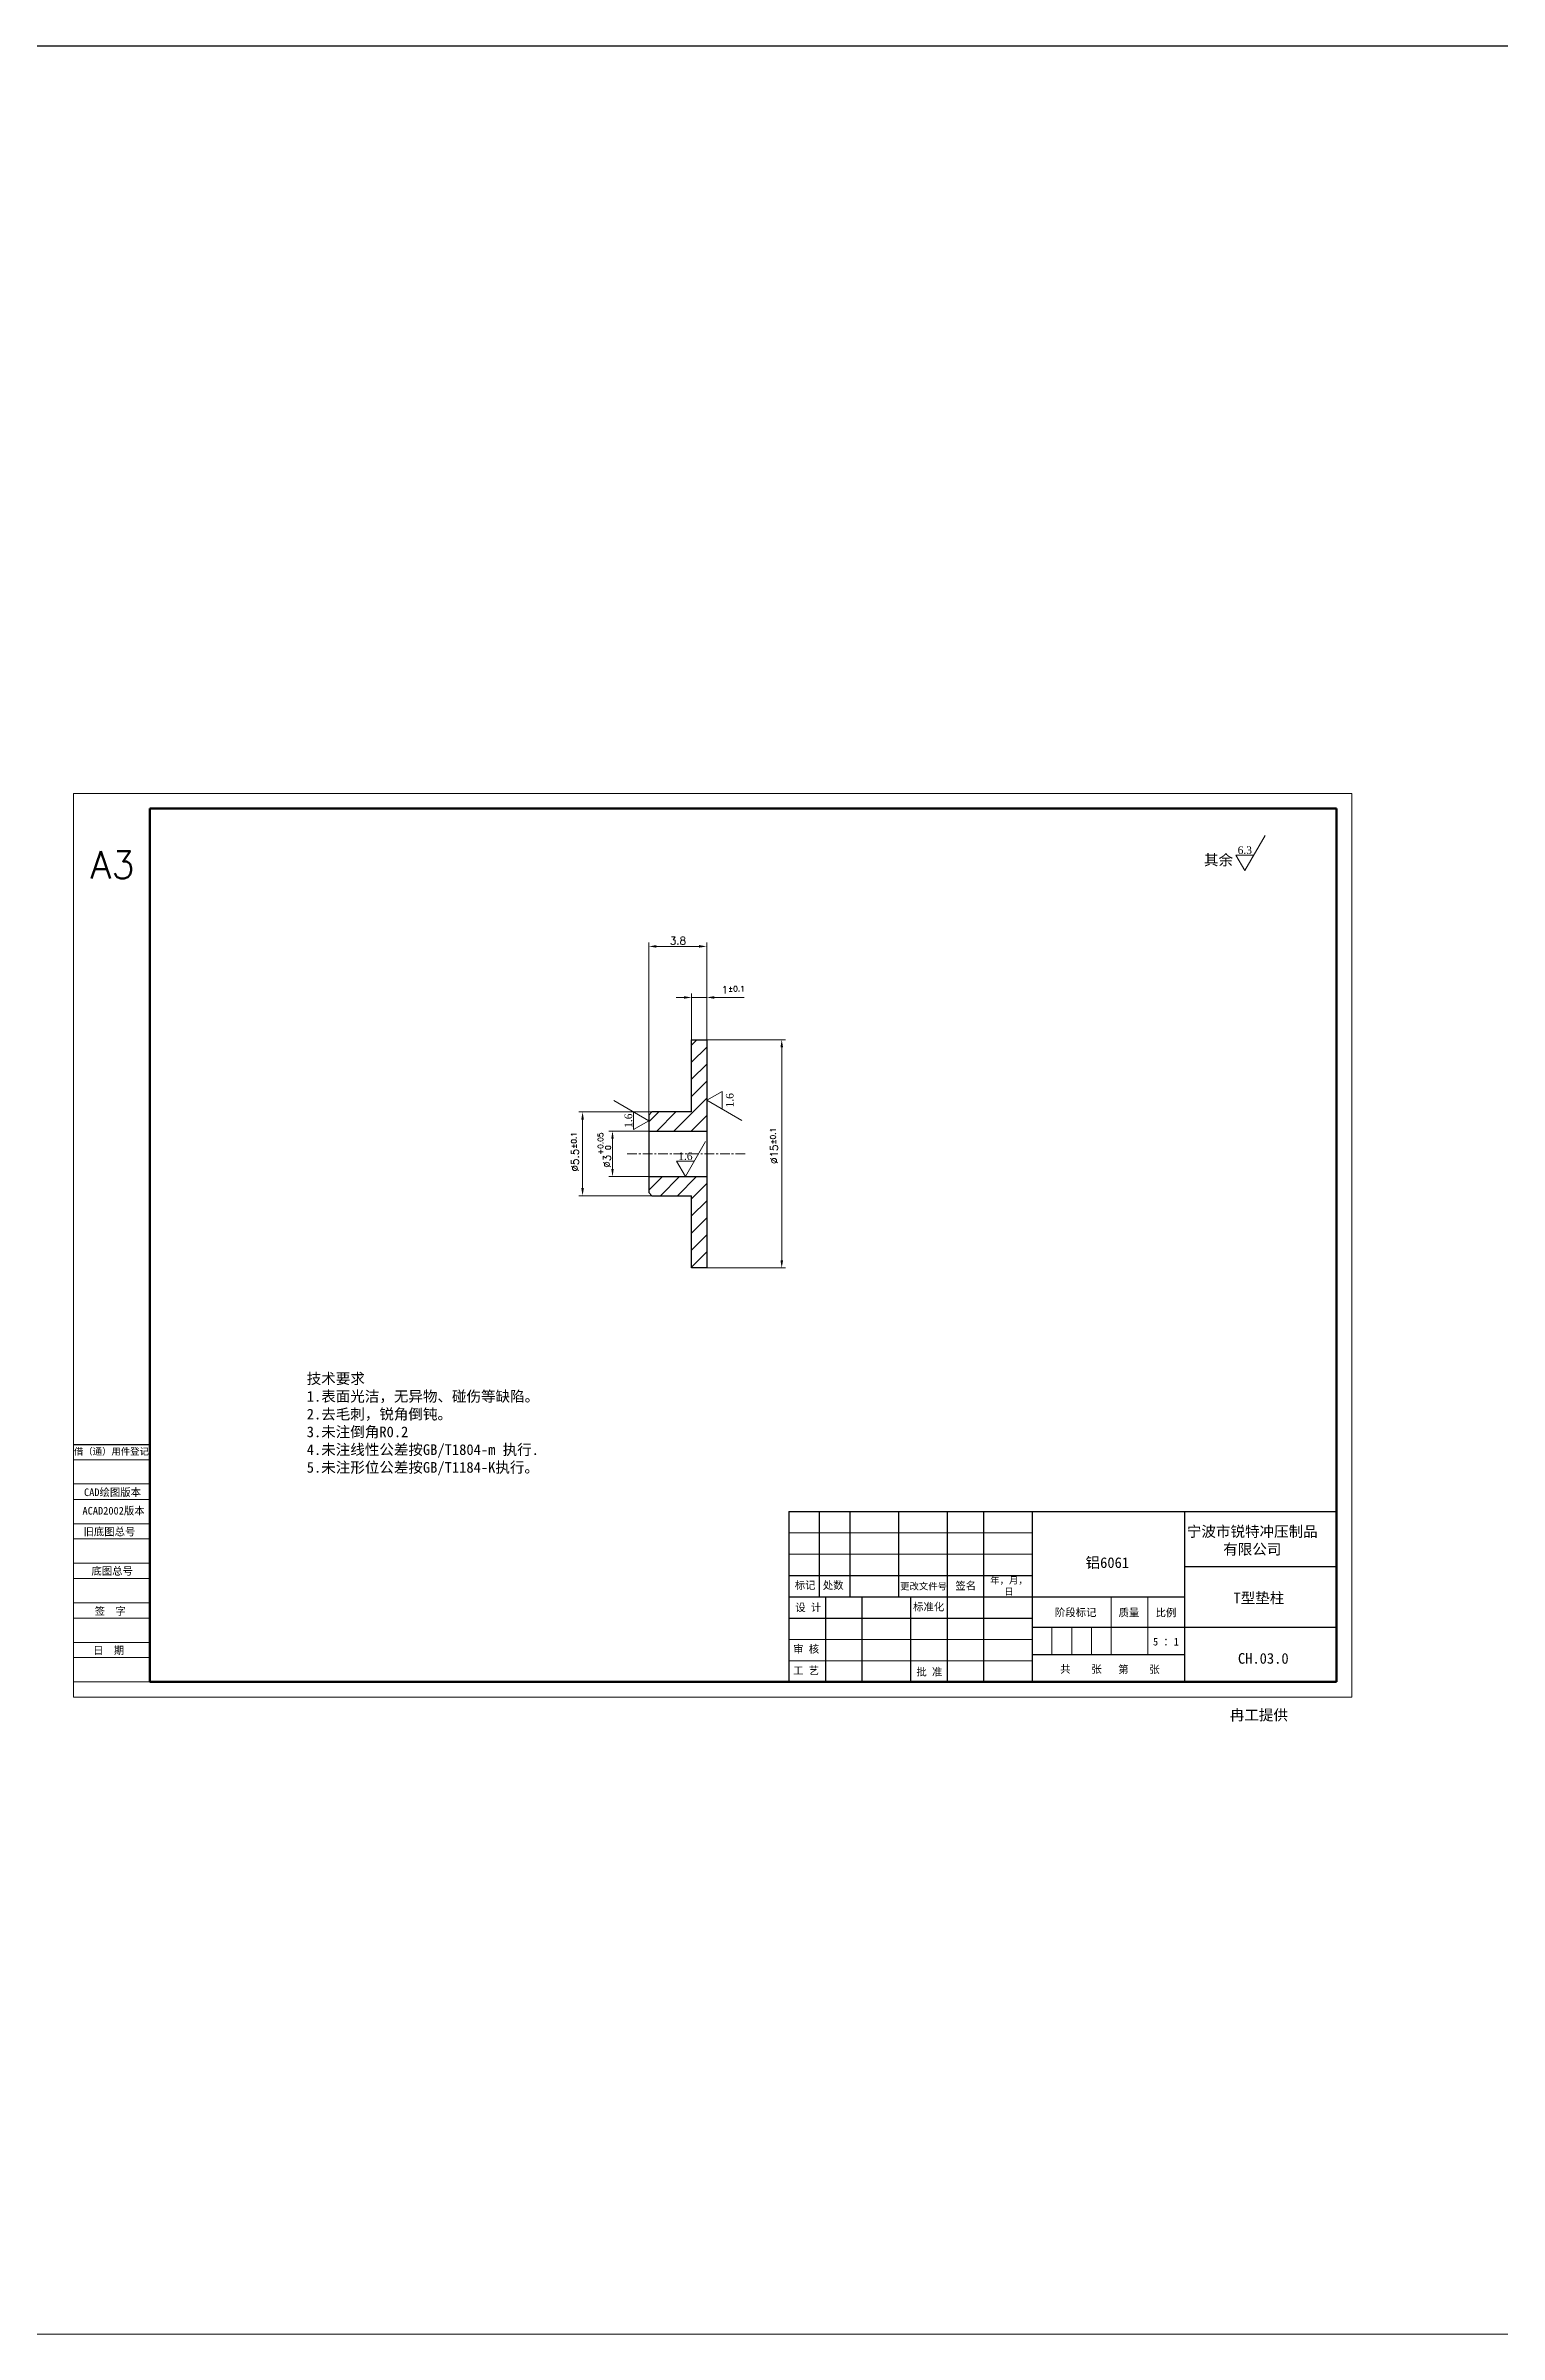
# Model space of a CAD drawing. Header units: millimetres. Extents: x 2881 to 4175, y 614 to 1733.
# Drawn here: x 3241.7 to 3337.2, y 1272 to 1422.4 of the extents above; entities that cross this region are included whole.
import ezdxf

# ---------------------------------------------------------------- set-up
doc = ezdxf.new("R2010")
doc.units = ezdxf.units.MM
doc.linetypes.add('CENTER', pattern=[50.8, 31.75, -6.35, 6.35, -6.35])
for name, color, linetype, lineweight in [('中心线', 1, 'CENTER', 9), ('填充', 3, 'Continuous', 9), ('实线', 7, 'Continuous', 25), ('尺寸标注', 2, 'Continuous', 9), ('引导线', 6, 'Continuous', 9), ('文本', 3, 'Continuous', 15), ('粗实线', 9, 'Continuous', 50)]:
    doc.layers.add(name, color=color, linetype=linetype, lineweight=lineweight)
doc.styles.add('st', font='txt.shx')
doc.styles.get("Standard").update_dxf_attribs({"font": 'simfang.ttf'})
doc.dimstyles.new('st0.2', dxfattribs={"dimscale": 0.2, "dimtxt": 2.5, "dimasz": 2.5, "dimexe": 1.25, "dimexo": 0, "dimtad": 1, "dimtoh": 1, "dimdec": 3, "dimdsep": 46, "dimtxsty": 'st', "dimcen": 0, "dimclrd": 256, "dimclre": 256, "dimclrt": 256, "dimadec": 4, "dimazin": 2, "dimtfac": 1, "dimtdec": 3, "dimtmove": 0, "dimatfit": 1, "dimfxl": 1, "dimlwd": -1, "dimlwe": -1, "dimarcsym": 0})

# ---------------------------------------------------------------- blocks, each defined once
blk = doc.blocks.new('*D20')
at = {"layer": 'Defpoints', "color": 0, "ltscale": 0.2, "transparency": 16777216}
for p in [(3281.31, 1351.08), (3278.92, 1348.08), (3281.31, 1348.08)]:
    blk.add_point(p, dxfattribs=at)
at = {"layer": '尺寸标注', "ltscale": 0.2, "transparency": 16777216}
for p, q in [((3281.31, 1351.08), (3278.67, 1351.08)), ((3278.92, 1350.58), (3278.92, 1348.58)), ((3281.31, 1348.08), (3278.67, 1348.08))]:
    blk.add_line(p, q, dxfattribs=at)
for points in [[(3278.84, 1350.58), (3279, 1350.58), (3278.92, 1351.08)], [(3278.84, 1348.58), (3279, 1348.58), (3278.92, 1348.08)]]:
    blk.add_solid(points, dxfattribs=at)
at = {"layer": '尺寸标注', "ltscale": 0.2, "transparency": 16777216, "insert": (3278.38, 1349.82), "char_height": 0.5, "attachment_point": 5, "rotation": 90, "style": 'st'}
blk.add_mtext('%%c3{}{\\H0.71x;\\C3;\\S+0.05^  0;}', dxfattribs=at)
blk = doc.blocks.new('*D21')
at = {"layer": 'Defpoints', "color": 0, "ltscale": 0.2, "transparency": 16777216}
for p in [(3285.11, 1357.08), (3285.11, 1342.08), (3290.04, 1342.08)]:
    blk.add_point(p, dxfattribs=at)
at = {"layer": '尺寸标注', "ltscale": 0.2, "transparency": 16777216}
for p, q in [((3285.11, 1357.08), (3290.29, 1357.08)), ((3290.04, 1356.58), (3290.04, 1342.58)), ((3285.11, 1342.08), (3290.29, 1342.08))]:
    blk.add_line(p, q, dxfattribs=at)
for points in [[(3289.96, 1356.58), (3290.13, 1356.58), (3290.04, 1357.08)], [(3289.96, 1342.58), (3290.13, 1342.58), (3290.04, 1342.08)]]:
    blk.add_solid(points, dxfattribs=at)
at = {"layer": '尺寸标注', "ltscale": 0.2, "transparency": 16777216, "insert": (3289.54, 1350.1), "char_height": 0.5, "attachment_point": 5, "rotation": 90, "style": 'st'}
blk.add_mtext('%%c15{}{\\A0;{\\H1.5x;}{\\A2;\\H0.71x;\\C3;%%p0.1}}', dxfattribs=at)
blk = doc.blocks.new('*D22')
at = {"layer": 'Defpoints', "color": 0, "ltscale": 0.2, "transparency": 16777216}
for p in [(3285.11, 1359.86), (3284.11, 1357.08), (3285.11, 1357.08)]:
    blk.add_point(p, dxfattribs=at)
at = {"layer": '尺寸标注', "ltscale": 0.2, "transparency": 16777216}
for p, q in [((3283.61, 1359.86), (3283.11, 1359.86)), ((3284.11, 1357.08), (3284.11, 1360.11)), ((3284.11, 1359.86), (3285.11, 1359.86)), ((3285.11, 1357.08), (3285.11, 1360.11)), ((3285.61, 1359.86), (3287.58, 1359.86))]:
    blk.add_line(p, q, dxfattribs=at)
for points in [[(3283.61, 1359.94), (3283.61, 1359.77), (3284.11, 1359.86)], [(3285.61, 1359.94), (3285.61, 1359.77), (3285.11, 1359.86)]]:
    blk.add_solid(points, dxfattribs=at)
at = {"layer": '尺寸标注', "ltscale": 0.2, "transparency": 16777216, "insert": (3286.85, 1360.36), "char_height": 0.5, "attachment_point": 5, "style": 'st'}
blk.add_mtext('1{}{\\A0;{\\H1.5x;}{\\A2;\\H0.71x;\\C3;%%p0.1}}', dxfattribs=at)
blk = doc.blocks.new('*D23')
at = {"layer": 'Defpoints', "color": 0, "ltscale": 0.2, "transparency": 16777216}
for p in [(3281.51, 1352.33), (3276.95, 1346.83), (3281.51, 1346.83)]:
    blk.add_point(p, dxfattribs=at)
at = {"layer": '尺寸标注', "ltscale": 0.2, "transparency": 16777216}
for p, q in [((3281.51, 1352.33), (3276.7, 1352.33)), ((3276.95, 1351.83), (3276.95, 1347.33)), ((3281.51, 1346.83), (3276.7, 1346.83))]:
    blk.add_line(p, q, dxfattribs=at)
for points in [[(3276.87, 1351.83), (3277.04, 1351.83), (3276.95, 1352.33)], [(3276.87, 1347.33), (3277.04, 1347.33), (3276.95, 1346.83)]]:
    blk.add_solid(points, dxfattribs=at)
at = {"layer": '尺寸标注', "ltscale": 0.2, "transparency": 16777216, "insert": (3276.45, 1349.71), "char_height": 0.5, "attachment_point": 5, "rotation": 90, "style": 'st'}
blk.add_mtext('%%c5.5{}{\\A0;{\\H1.5x;}{\\A2;\\H0.71x;\\C3;%%p0.1}}', dxfattribs=at)
blk = doc.blocks.new('*D47')
at = {"layer": 'Defpoints', "color": 0, "ltscale": 0.2, "transparency": 16777216}
for p in [(3285.11, 1363.21), (3285.11, 1357.08), (3281.31, 1352.13)]:
    blk.add_point(p, dxfattribs=at)
at = {"layer": '尺寸标注', "ltscale": 0.2, "transparency": 16777216}
for p, q in [((3281.31, 1352.13), (3281.31, 1363.46)), ((3281.81, 1363.21), (3284.61, 1363.21)), ((3285.11, 1357.08), (3285.11, 1363.46))]:
    blk.add_line(p, q, dxfattribs=at)
for points in [[(3281.81, 1363.3), (3281.81, 1363.13), (3281.31, 1363.21)], [(3284.61, 1363.3), (3284.61, 1363.13), (3285.11, 1363.21)]]:
    blk.add_solid(points, dxfattribs=at)
at = {"layer": '尺寸标注', "ltscale": 0.2, "transparency": 16777216, "insert": (3283.22, 1363.59), "char_height": 0.5, "attachment_point": 5, "style": 'st'}
blk.add_mtext('3.8', dxfattribs=at)

msp = doc.modelspace()

# ---------------------------------------------------------------- hatches: boundary and pattern name
at = {"layer": '填充', "ltscale": 0.2}
h = msp.add_hatch(dxfattribs=at)
h.set_pattern_fill('LINE', color=256, scale=0.25, angle=45)
h.paths.add_polyline_path([(3285.1098, 1357.0799), (3284.1098, 1357.0799), (3284.1098, 1352.3299), (3281.3098, 1352.3299), (3281.3098, 1351.0799), (3285.1098, 1351.0799)])
h.paths.add_polyline_path([(3285.1098, 1348.0799), (3281.3098, 1348.0799), (3281.3098, 1346.8299), (3284.1098, 1346.8299), (3284.1098, 1342.0799), (3285.1098, 1342.0799)])

# ---------------------------------------------------------------- linework, layer by layer
at = {"layer": '中心线', "ltscale": 0.02}
msp.add_line((3279.891, 1349.5799), (3287.6472, 1349.5799), dxfattribs=at)
at = {"layer": '实线', "ltscale": 0.2}
for p, q in [((2881.3645, 1422.4052), (4175.2181, 1422.4052)), ((3284.1098, 1352.3299), (3284.1098, 1357.0799)), ((3284.1098, 1357.0799), (3285.1098, 1357.0799)), ((3285.1098, 1357.0799), (3285.1098, 1342.0799)), ((3281.5098, 1352.3299), (3281.3098, 1352.1299)), ((3284.1098, 1352.3299), (3281.5098, 1352.3299)), ((3281.3098, 1352.1299), (3281.3098, 1347.0299)), ((3281.3098, 1351.0799), (3285.1098, 1351.0799)), ((3281.3098, 1348.0799), (3285.1098, 1348.0799)), ((3281.5098, 1346.8299), (3281.3098, 1347.0299)), ((3281.5098, 1346.8299), (3284.1098, 1346.8299)), ((3284.1098, 1342.0799), (3284.1098, 1346.8299)), ((3285.1098, 1342.0799), (3284.1098, 1342.0799))]:
    msp.add_line(p, q, dxfattribs=at)
at = {"layer": '实线'}
for p, q in [((3243.5045, 1330.4682), (3248.5045, 1330.4682)), ((3248.5045, 1314.8682), (3248.5045, 1326.0682)), ((3248.5045, 1326.0682), (3248.5045, 1314.8682)), ((3290.5045, 1326.0682), (3326.5045, 1326.0682)), ((3290.5082, 1326.0682), (3290.5082, 1314.8682)), ((3292.5082, 1326.0682), (3292.5082, 1320.4682)), ((3294.5082, 1326.0682), (3294.5082, 1320.4682)), ((3297.7082, 1326.0682), (3297.7082, 1320.4682)), ((3300.9082, 1326.0682), (3300.9082, 1314.8682)), ((3303.3082, 1326.0682), (3303.3082, 1314.8682)), ((3306.5082, 1326.0682), (3306.5082, 1314.8682)), ((3316.5045, 1326.0682), (3316.5045, 1314.8682)), ((3316.5045, 1322.4682), (3326.5045, 1322.4682)), ((3290.5045, 1321.8682), (3306.5082, 1321.8682)), ((3290.5045, 1320.4682), (3306.5082, 1320.4682)), ((3290.5045, 1319.0682), (3306.5082, 1319.0682)), ((3292.9082, 1320.4682), (3292.9082, 1314.8682)), ((3295.3082, 1320.4682), (3295.3082, 1314.8682)), ((3298.5082, 1320.4682), (3298.5082, 1314.8682)), ((3306.5082, 1320.4682), (3316.5045, 1320.4682)), ((3306.5082, 1318.4682), (3326.5045, 1318.4682)), ((3306.5082, 1316.6682), (3316.5045, 1316.6682)), ((3290.5045, 1314.8682), (3326.5045, 1314.8682))]:
    msp.add_line(p, q, dxfattribs=at)
at = {"layer": '尺寸标注', "ltscale": 0.2}
msp.add_line((2982.3372, 1272.0006), (3424.9232, 1272.0006), dxfattribs=at)
at = {"layer": '引导线'}
for p, q in [((3243.5045, 1373.2682), (3327.5045, 1373.2682)), ((3243.5045, 1313.8682), (3243.5045, 1373.2682)), ((3327.5045, 1313.8682), (3327.5045, 1373.2682)), ((3248.5045, 1329.4682), (3243.5045, 1329.4682)), ((3248.5045, 1327.9003), (3243.5045, 1327.9003)), ((3248.5045, 1326.8682), (3243.5045, 1326.8682)), ((3248.5045, 1325.2682), (3243.5045, 1325.2682)), ((3248.5045, 1324.2682), (3243.5045, 1324.2682)), ((3290.5045, 1324.6682), (3306.5082, 1324.6682)), ((3248.5045, 1322.6682), (3243.5045, 1322.6682)), ((3290.5045, 1323.2682), (3306.5082, 1323.2682)), ((3248.5045, 1321.6682), (3243.5045, 1321.6682)), ((3248.5045, 1320.0682), (3243.5045, 1320.0682)), ((3248.5045, 1319.0682), (3243.5045, 1319.0682)), ((3290.5045, 1317.6682), (3306.5082, 1317.6682)), ((3248.5045, 1317.4682), (3243.5045, 1317.4682)), ((3248.5045, 1316.4682), (3243.5045, 1316.4682)), ((3290.5045, 1316.2682), (3306.5082, 1316.2682)), ((3248.5045, 1314.8682), (3243.5045, 1314.8682)), ((3243.5045, 1313.8682), (3327.5045, 1313.8682))]:
    msp.add_line(p, q, dxfattribs=at)
at = {"layer": '文本'}
for p, q in [((3320.4768, 1368.193), (3321.8071, 1370.497)), ((3321.0588, 1369.201), (3319.8949, 1369.201)), ((3319.8949, 1369.201), (3320.4768, 1368.193)), ((3286.1178, 1353.681), (3285.1098, 1353.099)), ((3286.1178, 1352.517), (3286.1178, 1353.681)), ((3281.3098, 1351.7562), (3279.0058, 1353.0864)), ((3280.3018, 1352.3381), (3280.3018, 1351.1742)), ((3285.1098, 1353.099), (3287.4138, 1351.7688)), ((3280.3018, 1351.1742), (3281.3098, 1351.7562)), ((3283.7081, 1348.0799), (3285.0383, 1350.3839)), ((3284.29, 1349.0879), (3283.1261, 1349.0879)), ((3283.1261, 1349.0879), (3283.7081, 1348.0799))]:
    msp.add_line(p, q, dxfattribs=at)
at = {"layer": '文本', "ltscale": 0.2}
for p, q in [((3311.7045, 1320.4682), (3311.7045, 1316.6682)), ((3314.1045, 1320.4682), (3314.1045, 1316.6682)), ((3307.8045, 1318.4682), (3307.8045, 1316.6682)), ((3309.1045, 1318.4682), (3309.1045, 1316.6682)), ((3310.4045, 1318.4682), (3310.4045, 1316.6682))]:
    msp.add_line(p, q, dxfattribs=at)
at = {"layer": '粗实线'}
for p, q in [((3248.5045, 1314.8682), (3248.5045, 1372.2682)), ((3248.5045, 1372.2682), (3326.5045, 1372.2682)), ((3326.5045, 1314.8682), (3326.5045, 1372.2682)), ((3248.5045, 1314.8682), (3326.5045, 1314.8682))]:
    msp.add_line(p, q, dxfattribs=at)

# ---------------------------------------------------------------- texts
at = {"layer": '实线', "ltscale": 0.2, "insert": (3244.5928, 1369.4793), "char_height": 1.8, "width": 5, "attachment_point": 1, "style": 'st'}
msp.add_mtext('A3', dxfattribs=at)
at = {"layer": '实线', "char_height": 0.7, "attachment_point": 5}
for s, insert, width in [('宁波市锐特冲压制品\\P有限公司', (3320.9688, 1324.1397), 12.63596), ('铝6061', (3311.4429, 1322.6766), 7.8742), ('T型垫柱', (3321.4044, 1320.3526), 12.63596), ('CH.03.0', (3321.692, 1316.4131), 9.2005), ('冉工提供', (3321.4044, 1312.6591), 12.63596)]:
    msp.add_mtext(s, dxfattribs=dict(at, insert=insert, width=width))
at = {"layer": '文本'}
for s, insert, char_height, width, attachment_point in [('其余', (3318.7506, 1368.466), 0.7, 12.63596, 8), ('{\\fTimes New Roman|b0|i0|c0|p18;6.3}', (3320.0066, 1369.7899), 0.5, 2.92, 1), ('{\\fTimes New Roman|b0|i0|c0|p18;1.6}', (3283.2379, 1349.6769), 0.5, 2.92, 1), ('技术要求\\P1.表面光洁，无异物、碰伤等缺陷。\\P2.去毛刺，锐角倒钝。\\P3.未注倒角R0.2\\P4.未注线性公差按GB/T1804-m 执行.\\P5.未注形位公差按GB/T1184-K执行。', (3258.8233, 1331.8057), 0.7, 17.90296, 4)]:
    msp.add_mtext(s, dxfattribs=dict(at, insert=insert, char_height=char_height, width=width, attachment_point=attachment_point))
at = {"layer": '文本', "char_height": 0.5, "width": 2.92, "attachment_point": 1, "rotation": 90}
for insert in [(3279.7128, 1351.286), (3286.3725, 1352.6288)]:
    msp.add_mtext('{\\fTimes New Roman|b0|i0|c0|p18;1.6}', dxfattribs=dict(at, insert=insert))
at = {"layer": '文本', "ltscale": 0.2, "attachment_point": 5}
for s, insert, char_height, width in [('借（通）用件登记', (3245.9869, 1329.9893), 0.44, 10.22572), ('CAD绘图版本', (3246.058, 1327.3071), 0.5, 15.159404), ('ACAD2002版本', (3246.1265, 1326.0929), 0.5, 11.701904), ('旧底图总号', (3245.856, 1324.7201), 0.5, 13.237686), ('底图总号', (3246.0346, 1322.1337), 0.5, 2.90232), ('标记', (3291.5813, 1321.1999), 0.5, 2.90232), ('处数', (3293.4253, 1321.1955), 0.5, 2.90232), ('更改文件号', (3299.3647, 1321.1293), 0.44, 6.437633), ('签名', (3302.1376, 1321.1612), 0.5, 2.90232), ('年，月，日', (3304.9761, 1321.1569), 0.44, 2.90232), ('签  字', (3245.9125, 1319.5015), 0.5, 2.90232), ('设 计', (3291.7858, 1319.7361), 0.5, 2.90232), ('标准化', (3299.6986, 1319.7816), 0.5, 2.90232), ('阶段标记', (3309.3598, 1319.4107), 0.5, 2.90232), ('质量', (3312.8624, 1319.399), 0.5, 2.90232), ('比例', (3315.2966, 1319.399), 0.5, 2.90232), ('5 ：1', (3315.2938, 1317.5119), 0.5, 2.90232), ('日  期', (3245.8009, 1316.914), 0.5, 2.90232), ('审 核', (3291.6492, 1317.0081), 0.5, 2.90232), ('工 艺', (3291.6412, 1315.5985), 0.5, 2.90232), ('批 准', (3299.7442, 1315.5052), 0.5, 2.90232), ('共    张', (3309.7059, 1315.6842), 0.5, 2.90232), ('第    张', (3313.5192, 1315.6662), 0.5, 2.90232)]:
    msp.add_mtext(s, dxfattribs=dict(at, insert=insert, char_height=char_height, width=width))

# ---------------------------------------------------------------- dimensions: what is measured, and where the dimension line sits
at = {"layer": '尺寸标注', "ltscale": 0.2}
dim = msp.add_linear_dim(base=(3285.1098, 1363.2136), p1=(3281.3098, 1352.1299), p2=(3285.1098, 1357.0799), dimstyle='st0.2', dxfattribs=at)
dim.commit()
dim.dimension.update_dxf_attribs({"geometry": '*D47', "text_midpoint": (3283.2193, 1363.2136), "dimtype": 160})
dim = msp.add_linear_dim(base=(3285.1098, 1359.8575), p1=(3284.1098, 1357.0799), p2=(3285.1098, 1357.0799), text='<>{}{\\A0;{\\H1.5x;}{\\A2;\\H0.71x;\\C3;%%p0.1}}', dimstyle='st0.2', override={"dimtp": 0.1, "dimtm": 0.1, "dimtdec": 3, "dimtzin": 8}, dxfattribs=at)
dim.commit()
dim.dimension.update_dxf_attribs({"geometry": '*D22', "text_midpoint": (3286.8452, 1359.8575), "dimtype": 160})
for base, p1, p2, text, override, picture, middle in [((3290.044, 1342.0799), (3285.1098, 1357.0799), (3285.1098, 1342.0799), '%%c<>{}{\\A0;{\\H1.5x;}{\\A2;\\H0.71x;\\C3;%%p0.1}}', {"dimtp": 0.1, "dimtm": 0.1, "dimtdec": 3, "dimtzin": 8}, '*D21', (3290.044, 1350.0985)), ((3276.9544, 1346.8299), (3281.5098, 1352.3299), (3281.5098, 1346.8299), '%%c<>{}{\\A0;{\\H1.5x;}{\\A2;\\H0.71x;\\C3;%%p0.1}}', {"dimtp": 0.1, "dimtm": 0.1, "dimtdec": 3, "dimtzin": 8}, '*D23', (3276.9544, 1349.7087)), ((3278.9209, 1348.0799), (3281.3098, 1351.0799), (3281.3098, 1348.0799), '%%c<>{}{\\H0.71x;\\C3;\\S+0.05^  0;}', {"dimtp": 0.05, "dimtm": 0, "dimtdec": 3, "dimtzin": 8}, '*D20', (3278.9209, 1349.8166))]:
    dim = msp.add_linear_dim(base=base, p1=p1, p2=p2, angle=90, text=text, dimstyle='st0.2', override=override, dxfattribs=at)
    dim.commit()
    dim.dimension.update_dxf_attribs({"geometry": picture, "text_midpoint": middle, "dimtype": 160})

doc.saveas('drawing.dxf')
